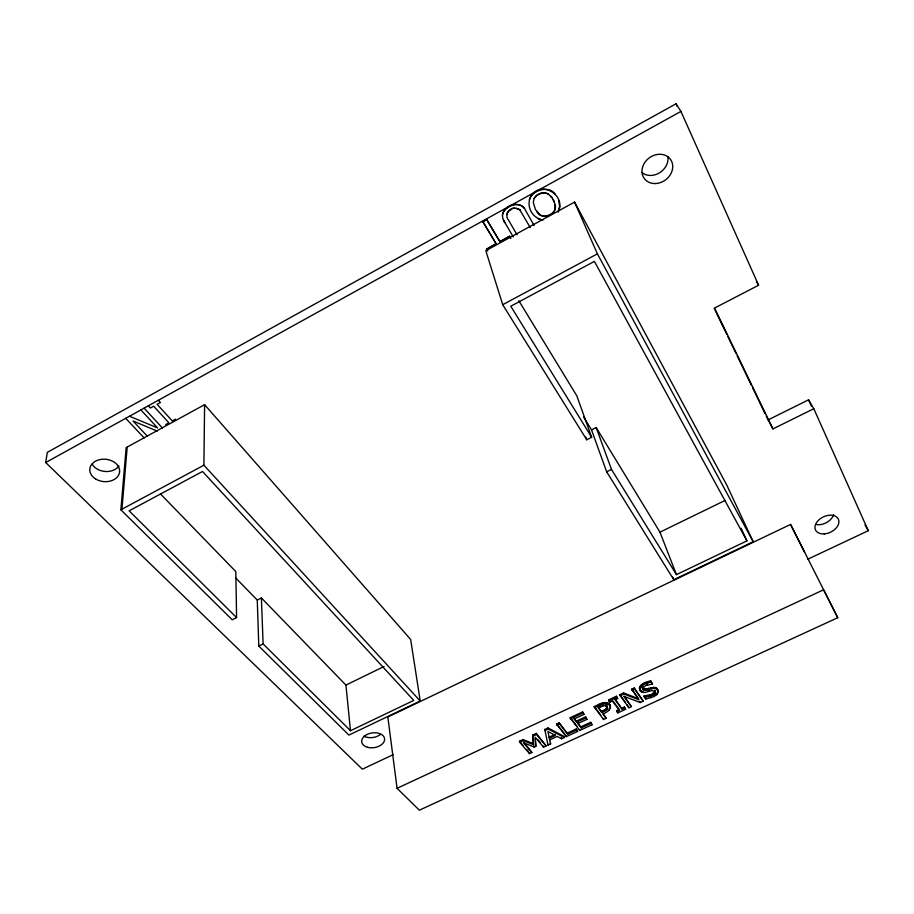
<?xml version="1.0" encoding="UTF-8"?>
<svg xmlns="http://www.w3.org/2000/svg" width="914" height="914" viewBox="0 0 914 914"><rect width="100%" height="100%" fill="white"/><g stroke="black" fill="none" stroke-linecap="round" stroke-linejoin="round"><path stroke-width="1.37" d="M516.25 208.198C527.298 213.316 513.222 205.17 511.075 209.489C505.99 211.911 506.048 217.509 508.458 220.011L517.038 234.772M235.561 577.819L257.257 600.052L258.811 646.072L348.931 735.085L420.223 700.992L203.902 465.192L204.599 404.662L126.155 447.62L120.854 509.795L232.225 619.795L236.589 617.578L235.823 571.604L160.441 493.903M597.859 706.705L601.481 711.458L605.776 709.264L607.273 706.762L606.839 709.698L601.789 712.532L598.167 707.779L604.291 705.562L607.113 706.716L606.793 705.642L607.593 707.836M606.153 718.255L602.817 713.868C606.69 712.612 612.723 709.036 609.547 704.317C605.102 699.953 598.579 704.854 594.146 706.579L603.514 719.478L606.153 718.255L603.331 713.903M121.962 509.201L127.195 447.049M550.262 195.745L551.873 197.595L548.4 194.099L544.527 192.728L540.505 193.174L536.621 195.322L534.13 198.464L533.262 202.44L535.524 209.683L540.425 215.178L544.161 216.515L548.149 216.035L552.067 213.899L554.547 210.848L555.186 204.713L553.221 199.629L554.375 202.085M537.032 211.991C541.625 220.731 558.031 214.082 555.186 204.713M642.508 688.276C646.678 691.475 657.36 682.781 657.669 691.418L658.034 692.481L656.915 694.32L653.122 696.902L645.832 699.016L644.393 697.016L644.05 695.954L651.602 694.537L654.972 691.384M658.034 692.481L657.68 689.647M558.248 211.968C566.749 195.048 540.151 179.007 530.383 197.218C526.133 207.135 532.611 218.423 543.042 219.908M393.317 754.587L362.344 769.188L45.7 462.541L47.322 452.35L676.029 103.808L680.941 111.428L758.609 285.225L714.577 308.052L772.936 428.917L813.791 408.718L868.3 530.691L807.633 559.288M558.134 211.694L559.619 206.45L558.842 200.829M641.068 690.847C635.653 685.717 646.518 681.284 650.802 681.056L652.527 684.083L645.707 685.466L642.599 688.425M652.527 684.083L651.156 682.118C646.975 682.689 637.138 685.831 640.737 691.441C645.147 694.903 650.825 688.425 655.041 691.498M503.465 219.966C506.996 226.729 502.483 218.48 502.7 217.635C501.695 213.842 503.831 210.003 506.893 207.821C512.526 202.188 523.356 203.651 525.687 210.631L534.096 225.438M524.099 208.209C518.786 200.257 503.408 206.793 502.426 215.144M514.673 208.209C511.691 208.049 506.984 210.974 506.87 214.573M644.393 697.016L650.288 696.24L653.807 694.56L655.338 692.446L654.687 690.436L655.338 692.446M555.415 194.499C549.428 184.982 532.119 189.883 529.32 199.858M548.4 194.099C544.321 191.312 536.278 194.225 534.13 198.464M45.7 462.541L680.941 111.428M482.843 221.622L496.085 243.627L486.579 249.168L496.188 243.912L482.843 221.622L486.694 219.497L499.992 241.822L509.544 236.258L499.901 241.547M482.935 221.908L486.694 219.497M165.605 424.61L168.873 422.816L153.678 406.204L150.376 408.021L148.399 405.862M175.557 419.149L172.278 420.943L157.117 404.296L160.43 402.48L158.453 400.309M583.612 416.99L591.541 429.911L606.668 471.818L673.789 579.727L753.193 541.762L726.664 484.854L574.563 202.108L485.802 250.699L502.711 304.705L586.742 439.783L591.655 437.28L576.78 395.751L518.821 300.717M120.854 509.795L203.902 465.192M502.711 304.705L597.39 253.852L574.563 202.108M257.257 600.052L261.393 597.95L345.926 685.077L350.496 730.709L413.756 700.421L202.52 471.487L129.125 510.835L236.589 617.578M591.541 429.911L596.168 427.558L659.954 532.165L676.451 574.632L746.921 540.882L741.094 528.246M258.811 646.072L263.106 643.913L261.393 597.95M606.668 471.818L611.489 469.408L596.168 427.558M766.24 416.053L768.103 419.903L808.57 399.818L813.791 408.718M345.926 685.077L384.074 666.5M659.954 532.165L725.145 500.426M837.75 617.715L790.564 524.43L387.844 716.987L397.064 788.302L419.355 810.192L837.75 617.715L823.628 589.77L397.064 788.302M519.483 741.208L523.037 739.563L533.33 743.653L533.582 744.739L523.288 740.648L519.735 742.294L519.483 741.208L523.025 745.321M533.33 743.653L532.668 735.096L536.301 733.405L546.138 745.927L543.544 747.126L535.284 737.301L535.832 746.35L534.256 747.081L523.516 742.751L531.879 752.508L529.469 753.616L519.735 742.294M547.989 745.081L544.801 729.463L548.034 727.967L564.109 736.433L564.395 737.518L561.642 738.786L557.243 736.41L549.737 739.872L549.474 738.786L550.605 743.87L547.989 745.081L547.726 743.996M556.58 724.002L559.208 722.78L567.765 734.091L576.563 730.035L577.659 731.394L566.257 736.661L556.58 724.002L565.115 734.525M570.153 717.707L582.618 711.926L584.012 714.405L574.198 718.952L573.901 717.867L576.745 722.163L585.863 717.947L586.948 719.341L577.842 723.545L577.545 722.471L581.258 727.864L591.004 723.374L592.078 724.745L579.716 730.446L570.153 717.707L576.905 726.184M616.939 711.663L619.486 710.486L612.414 700.981L609.844 702.169L608.598 699.873L616.424 696.24L617.67 698.547L615.088 699.736L614.768 698.673L622.148 709.264L624.708 708.087L625.599 709.298L617.841 712.874L616.619 710.601L619.166 709.424L612.871 700.969M619.738 694.709L623.554 692.938L638.612 698.753L631.711 689.156L634.225 687.991L643.25 701.152L640.257 702.546L623.805 696.285L631.38 706.636L628.889 707.779L619.738 694.709L625.347 702.352M533.582 744.739L532.919 736.181L536.552 734.49L546.138 745.927M564.395 737.518L548.309 729.041L545.064 730.549L544.801 729.463M556.855 725.088L559.494 723.865L567.765 734.091M570.439 718.781L582.915 713L584.012 714.405M594.454 707.653C598.899 705.928 605.422 701.027 609.866 705.391M608.918 700.947L616.756 697.313L617.67 698.547M620.069 695.771L623.885 694L638.955 699.816L631.711 689.156M632.042 690.219L634.567 689.053L643.25 701.152M576.448 721.089L585.566 716.873L586.948 719.341M555.175 734.353L549.12 737.152L549.383 738.238L555.438 735.439L547.92 731.406L549.383 738.238M567.48 733.017L576.277 728.961L577.659 731.394M580.973 726.79L590.707 722.3L592.078 724.745M621.828 708.19L624.376 707.013L625.599 709.298M642.862 689.339L642.245 687.362L642.862 689.339C647.261 692.698 654.653 684.62 658.046 690.71M129.571 416.27L157.562 427.912L140.95 409.975M157.254 431.1L133.01 420.966L147.337 436.218M263.106 643.913L350.496 730.709M125.744 418.384L144.172 437.932M144.161 408.204L162.384 427.958M204.599 404.662L410.649 639.48L420.223 700.992M526.567 749.434L528.338 751.502M524.202 742.739L531.879 752.508M537.775 739.495L540.528 742.762M574.198 718.952L576.745 722.163M577.842 723.545L581.258 727.864M594.146 706.579L600.726 715.182M608.598 699.873L609.844 702.169M616.619 710.601L617.841 712.874M615.088 699.736L622.148 709.264M626.947 704.534L628.889 707.779M624.308 696.365L631.38 706.636M644.05 695.954L645.832 699.016M519.849 209.946L530.246 227.552M551.759 197.321L553.336 199.892M591.655 437.28L510.755 306.236L594.408 261.393L746.921 540.882M611.489 469.408L676.451 574.632M486.488 248.894L487.756 251.099M756.404 281.581L758.609 285.225M486.785 219.771L499.992 241.822M509.544 236.258L510.789 238.485M504.654 222.216L513.211 236.875M865.044 525.002L868.3 530.691M609.547 704.317L610.506 707.07M597.39 253.852L753.193 541.762M768.103 419.903L772.936 428.917M790.564 524.43L804.64 552.307M714.211 308.372L726.596 334.01M727.841 336.569L735.896 353.238M737.13 355.797L751.377 385.285M752.622 387.856L765.007 413.494M676.029 103.808L677.194 106.412M808.57 399.818L811.472 406.296M540.517 219.748L537.992 218.697M672.773 577.088L673.789 579.727M585.794 437.098L586.742 439.783M657.315 688.882L657.669 689.944M657.806 690.516L658.171 691.578M656.343 687.945L656.698 689.007M655.007 687.419L655.372 688.482M656.56 693.258L656.915 694.32M653.281 687.317L653.636 688.379M655.635 694.137L655.989 695.2M650.802 681.056L651.156 682.118M654.573 692.435L654.927 693.498M654.104 692.972L654.458 694.034M654.401 694.983L654.755 696.045M653.453 693.498L653.807 694.56M649.214 681.353L649.568 682.415M651.122 687.671L651.488 688.733M647.558 681.775L647.923 682.838M651.602 694.537L651.956 695.6M648.837 688.299L649.191 689.362M647.055 683.752L647.409 684.815M648.974 690.253L649.328 691.315M645.878 682.358L646.232 683.421M650.688 696.708L651.042 697.77M649.934 695.177L650.288 696.24M646.518 688.962L646.872 690.024M644.176 683.078L644.53 684.14M648.072 695.623L648.414 696.685M645.181 689.213L645.535 690.276M642.793 683.798L643.148 684.872M644.073 689.202L644.416 690.264M646.129 695.874L646.472 696.936M642.679 686.345L643.033 687.408M641.628 684.597L641.982 685.66M643.17 688.893L643.525 689.967M640.691 685.443L641.034 686.517M642.713 691.338L643.056 692.401M641.845 691.155L642.199 692.218M639.971 686.368L640.326 687.431M639.514 687.294L639.857 688.356M640.394 690.378L640.737 691.441M639.332 688.162L640.177 690.813M639.914 701.472L640.257 702.546M634.225 687.991L634.567 689.053M623.554 692.938L623.885 694M624.376 707.013L624.708 708.087M616.424 696.24L616.756 697.313M610.426 707.973L609.992 705.128M608.69 703.46L609.01 704.534M607.627 702.912L607.947 703.974M609.055 708.83L609.375 709.904M606.393 702.615L606.713 703.689M607.239 707.333L607.547 708.396M606.268 705.105L606.588 706.179M607.01 707.939L607.319 709.013M604.999 702.558L605.319 703.631M605.628 704.728L605.948 705.802M606.519 708.624L606.839 709.698M603.708 702.695L604.028 703.769M605.776 709.264L606.085 710.338M604.714 709.904L605.034 710.978M602.36 703.003L602.669 704.077M602.235 704.82L602.554 705.882M603.286 710.624L603.606 711.698M600.864 703.517L601.184 704.591M600.064 705.677L600.372 706.751M601.481 711.458L601.789 712.532M599.184 704.237L599.504 705.311M603.194 718.404L603.514 719.478M590.707 722.3L591.004 723.374M585.566 716.873L585.863 717.947M582.618 711.926L582.915 713M579.43 729.372L579.716 730.446M576.277 728.961L576.563 730.035M565.972 735.576L566.257 736.661M559.208 722.78L559.494 723.865M561.367 737.701L561.642 738.786M548.034 727.967L548.309 729.041M550.342 742.785L550.605 743.87M543.282 746.041L543.544 747.126M536.301 733.405L536.552 734.49M535.832 746.35L535.181 738.798M532.668 735.096L532.919 736.181M534.005 745.995L534.256 747.081M529.217 752.53L529.469 753.616M523.037 739.563L523.288 740.648M833.614 514.593A12.545 8.455 -25.5 0 1 816.602 524.613M667.928 156.808A16.052 13.63 -37.1 0 1 659.325 172.929A16.052 13.63 -37.1 0 1 641.742 172.403M118.911 466.014A14.83 11.185 5.9 0 1 105.259 471.487A14.83 11.185 5.9 0 1 92.177 464.152M380.121 734.685A11.459 7.426 -8.4 0 1 364.069 736.216M367.497 747.286A11.551 7.426 -8.5 0 0 384.623 739.232A11.551 7.426 -8.5 0 0 367.314 734.353A11.551 7.426 -8.5 0 0 367.497 747.286M824.314 533.89A12.647 8.466 -25.4 0 0 838.378 519.175A12.647 8.466 -25.4 0 0 818.121 520.603A12.647 8.466 -25.4 0 0 824.314 533.89M655.304 183.554A16.212 13.699 -36.6 0 0 671.596 161.275A16.212 13.699 -36.6 0 0 645.215 161.915A16.212 13.699 -36.6 0 0 655.304 183.554M95.65 478.982A14.978 11.219 5.6 0 0 119.528 472.504A14.978 11.219 5.6 0 0 98.952 459.811A14.978 11.219 5.6 0 0 95.65 478.982"/></g></svg>
